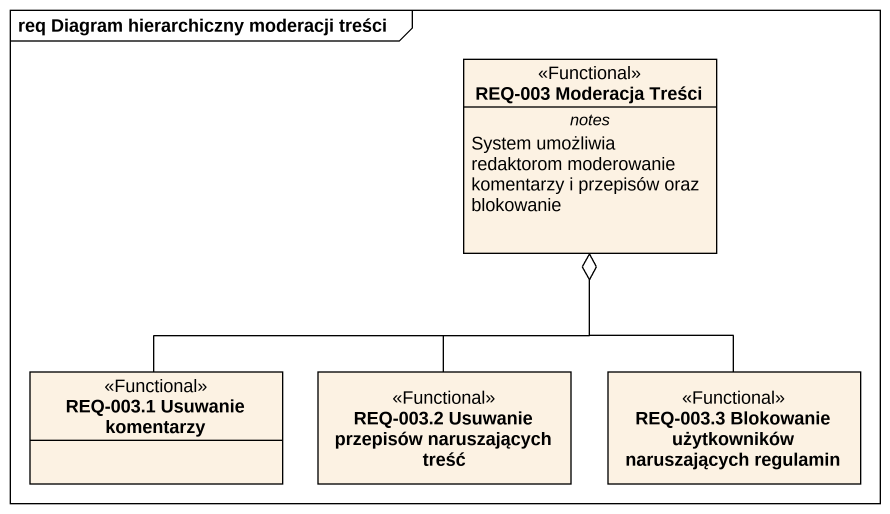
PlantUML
@startuml
mainframe req Diagram hierarchiczny moderacji treści
hide circle
hide empty members
class "REQ-003 Moderacja Treści" as REQ_003_Moderacja_Treści <<Functional>> {
  -- notes --
  System umożliwia redaktorom moderowanie
  komentarzy i przepisów oraz blokowanie
}
class "REQ-003.1 Usuwanie komentarzy" as REQ_003_1_Usuwanie <<Functional>>
class "REQ-003.2 Usuwanie przepisów naruszających treść" as REQ_003_2_Usuwanie <<Functional>>
class "REQ-003.3 Blokowanie użytkowników naruszających regulamin" as REQ_003_3_Blokowanie <<Functional>>
REQ_003_1_Usuwanie -up-o REQ_003_Moderacja_Treści
REQ_003_2_Usuwanie -up-o REQ_003_Moderacja_Treści
REQ_003_3_Blokowanie -up-o REQ_003_Moderacja_Treści
@enduml
